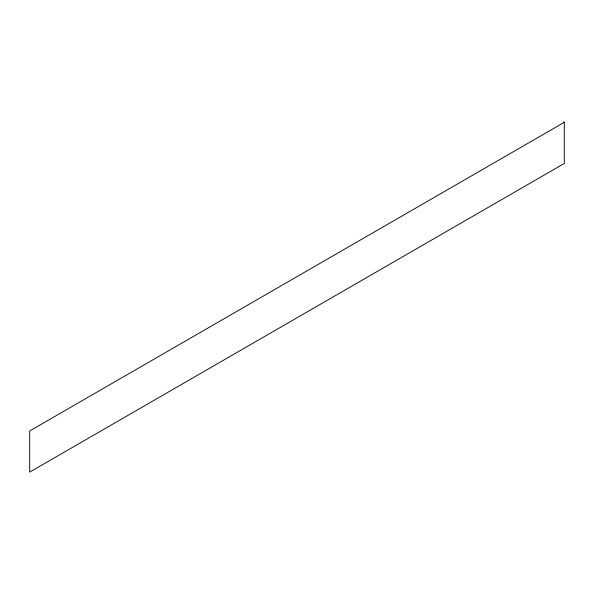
<?xml version="1.0" encoding="UTF-8"?>
<svg xmlns="http://www.w3.org/2000/svg" width="594" height="594" viewBox="0 0 594 594"><rect width="100%" height="100%" fill="white"/><g stroke="black" fill="none" stroke-linecap="round" stroke-linejoin="round"><path stroke-width="0.89" d="M564.3 122.305L29.7 430.954L29.7 472.104L564.3 163.461L564.3 122.305L563.587 121.896"/></g></svg>
